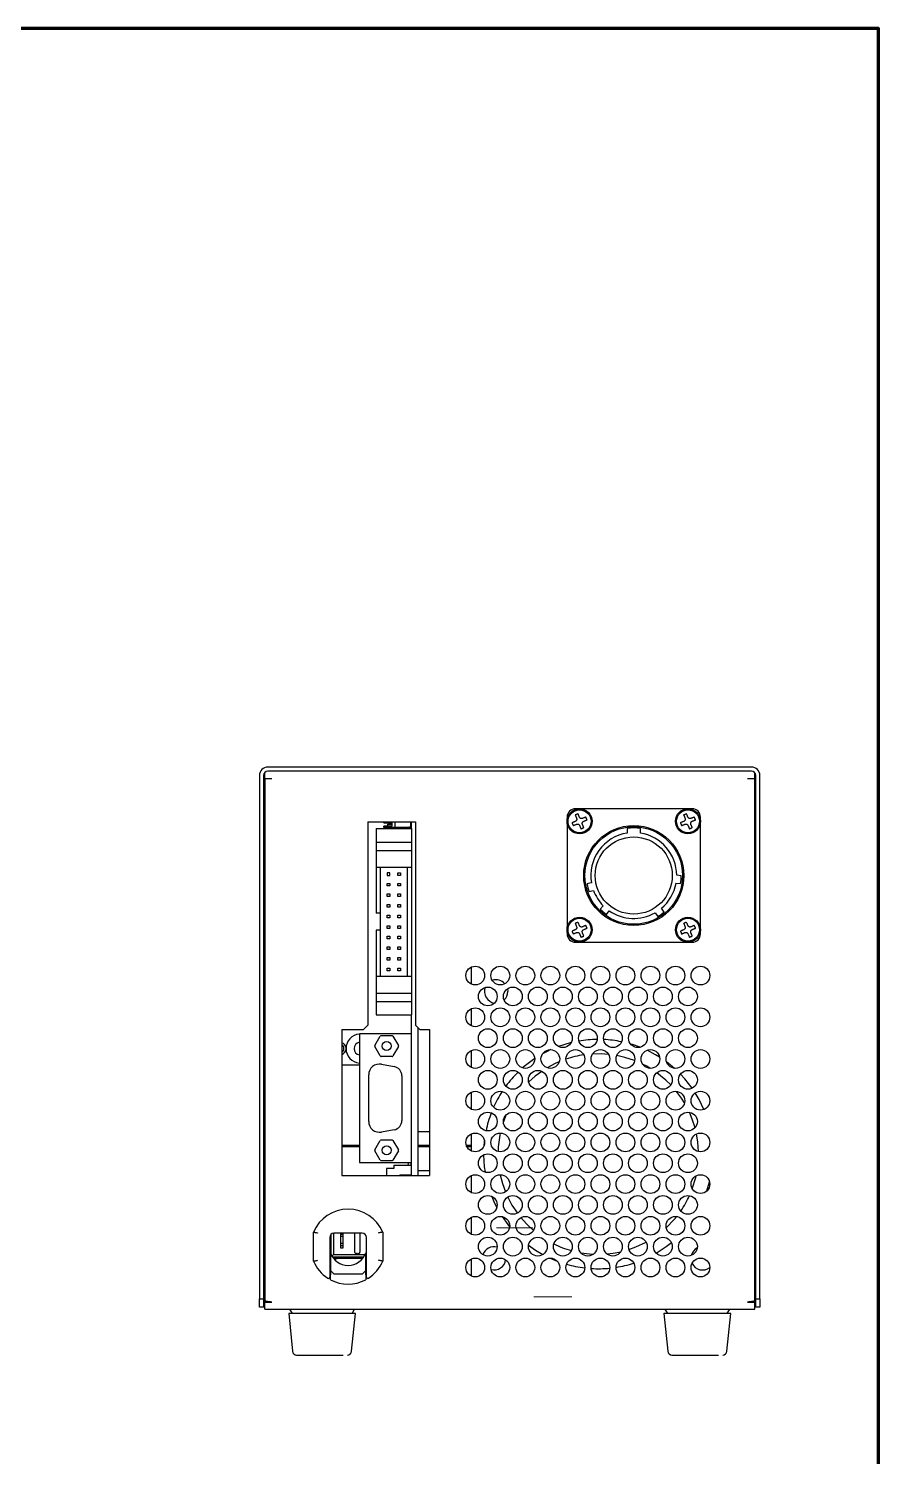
# Model space of a CAD drawing. Header units: millimetres. Extents: x 8 to 774, y 1 to 562.
# Drawn here: x 570.2 to 774, y 219.6 to 562 of the extents above; entities that cross this region are included whole.
import ezdxf

# ---------------------------------------------------------------- set-up
doc = ezdxf.new("R2010")
doc.units = ezdxf.units.MM
doc.linetypes.add('CENTERX2', pattern=[20.32, 12.7, -2.54, 2.54, -2.54])
doc.layers.get('0').update_dxf_attribs({"lineweight": 9})
doc.layers.add('AUX', color=7, linetype='Continuous', lineweight=40)
doc.layers.add('SLD-0', color=179, linetype='Continuous')

# ---------------------------------------------------------------- blocks, each defined once
blk = doc.blocks.new('A$C59C43D20')
at = {"color": 7, "linetype": 'Continuous', "lineweight": 30}
for p, q in [((58, 0), (-58, 0)), ((-60, -2), (-60, -127.5)), ((-59, -2), (-59, -127.5)), ((-58.75, -2.7), (-58.75, -1.34)), ((-58.75, -2.7), (-57.05, -2.7)), ((-58.75, -2.7), (-58.75, -127.95)), ((58, -1), (-58, -1)), ((57.05, -2.7), (58.75, -2.7)), ((58.75, -2.7), (58.75, -1.34)), ((58.75, -127.95), (58.75, -2.7)), ((59, -127.5), (59, -2)), ((60, -127.5), (60, -2)), ((43.75, -10), (15.75, -10)), ((-34.05, -13.1), (-22.55, -13.1)), ((-34.05, -13.1), (-34.05, -61.9)), ((-30.15, -13.35), (-30.15, -13.1)), ((-30.15, -13.35), (-28.25, -13.35)), ((-29.2, -13.65), (-28.25, -13.65)), ((-29.2, -14.15), (-29.2, -13.65)), ((-28.25, -13.35), (-28.25, -14.15)), ((-27.55, -13.1), (-27.55, -14.4)), ((-23.8, -13.1), (-23.8, -14.4)), ((-23.55, -14.73), (-23.55, -13.1)), ((-22.55, -13.1), (-22.55, -61.9)), ((13.75, -12), (13.75, -40)), ((45.75, -40), (45.75, -12)), ((-32.05, -14.73), (-23.55, -14.73)), ((-32.05, -14.73), (-32.05, -17.96)), ((-28.25, -14.15), (-30.15, -14.15)), ((-30.15, -14.4), (-30.15, -14.15)), ((-30.15, -14.4), (-30.15, -14.73)), ((-30.15, -14.4), (-24.05, -14.4)), ((-24.05, -14.4), (-24.05, -14.73)), ((-23.8, -14.4), (-24.05, -14.4)), ((-23.8, -14.4), (-23.55, -14.4)), ((-23.55, -14.73), (-23.55, -17.96)), ((28.15, -14.71), (28.15, -15.83)), ((31.35, -15.83), (31.35, -14.71)), ((-58.75, -19.75), (-59, -19.5)), ((-32.05, -17.96), (-32.05, -19.96)), ((-32.05, -17.96), (-23.55, -17.96)), ((-32.05, -19.96), (-23.55, -19.96)), ((-32.05, -19.96), (-32.05, -23.99)), ((-23.55, -17.96), (-23.55, -19.96)), ((-23.55, -19.96), (-23.55, -23.99)), ((59, -19.5), (58.75, -19.75)), ((-59, -22.5), (-58.75, -22.25)), ((58.75, -22.25), (59, -22.5)), ((-32.05, -23.99), (-23.55, -23.99)), ((-32.05, -23.99), (-32.05, -35.03)), ((-31, -35.03), (-31, -23.99)), ((-28.75, -25.34), (-29.39, -25.34)), ((-29.39, -25.34), (-29.39, -25.97)), ((-29.39, -25.97), (-28.75, -25.97)), ((-28.75, -25.97), (-28.75, -25.34)), ((-26.85, -25.34), (-26.21, -25.34)), ((-26.85, -25.97), (-26.85, -25.34)), ((-26.21, -25.97), (-26.85, -25.97)), ((-26.21, -25.34), (-26.21, -25.97)), ((-24.6, -23.99), (-24.6, -50.17)), ((-23.55, -23.99), (-23.55, -50.17)), ((41.15, -26.04), (40.05, -25.95)), ((-29.39, -28.51), (-29.39, -27.88)), ((-29.39, -27.88), (-28.75, -27.88)), ((-28.75, -28.51), (-29.39, -28.51)), ((-29.39, -30.42), (-28.75, -30.42)), ((-29.39, -31.05), (-29.39, -30.42)), ((-28.75, -27.88), (-28.75, -28.51)), ((-28.75, -30.42), (-28.75, -31.05)), ((-26.85, -27.88), (-26.21, -27.88)), ((-26.85, -28.51), (-26.85, -27.88)), ((-26.21, -28.51), (-26.85, -28.51)), ((-26.85, -31.05), (-26.85, -30.42)), ((-26.85, -30.42), (-26.21, -30.42)), ((-26.21, -27.88), (-26.21, -28.51)), ((-26.21, -30.42), (-26.21, -31.05)), ((19.6, -27.74), (18.53, -28.02)), ((19.02, -29.86), (20.09, -29.57)), ((39.88, -27.84), (40.98, -27.94)), ((-28.75, -31.05), (-29.39, -31.05)), ((-29.39, -32.96), (-28.75, -32.96)), ((-29.39, -33.59), (-29.39, -32.96)), ((-28.75, -33.59), (-29.39, -33.59)), ((-28.75, -32.96), (-28.75, -33.59)), ((-26.21, -31.05), (-26.85, -31.05)), ((-26.85, -32.96), (-26.21, -32.96)), ((-26.85, -33.59), (-26.85, -32.96)), ((-26.21, -33.59), (-26.85, -33.59)), ((-26.21, -32.96), (-26.21, -33.59)), ((22.43, -33.25), (21.72, -34.09)), ((37.04, -34.76), (36.41, -33.86)), ((-31, -35.03), (-32.05, -35.03)), ((-31.05, -35.03), (-31.05, -39.13)), ((-29.39, -35.5), (-28.75, -35.5)), ((-29.39, -36.13), (-29.39, -35.5)), ((-28.75, -36.13), (-29.39, -36.13)), ((-28.75, -35.5), (-28.75, -36.13)), ((-26.85, -35.5), (-26.21, -35.5)), ((-26.85, -36.13), (-26.85, -35.5)), ((-26.21, -36.13), (-26.85, -36.13)), ((-26.21, -35.5), (-26.21, -36.13)), ((23.18, -35.31), (23.89, -34.47)), ((34.85, -34.95), (35.49, -35.85)), ((-31, -39.13), (-32.05, -39.13)), ((-32.05, -39.13), (-32.05, -50.17)), ((-31, -50.17), (-31, -39.13)), ((-29.39, -38.04), (-28.75, -38.04)), ((-29.39, -38.67), (-29.39, -38.04)), ((-28.75, -38.67), (-29.39, -38.67)), ((-29.39, -41.21), (-29.39, -40.58)), ((-29.39, -40.58), (-28.75, -40.58)), ((-28.75, -38.04), (-28.75, -38.67)), ((-28.75, -40.58), (-28.75, -41.21)), ((-26.85, -38.67), (-26.85, -38.04)), ((-26.85, -38.04), (-26.21, -38.04)), ((-26.21, -38.67), (-26.85, -38.67)), ((-26.85, -40.58), (-26.21, -40.58)), ((-26.85, -41.21), (-26.85, -40.58)), ((-26.21, -38.04), (-26.21, -38.67)), ((-26.21, -40.58), (-26.21, -41.21)), ((-28.75, -41.21), (-29.39, -41.21)), ((-29.39, -43.75), (-29.39, -43.12)), ((-29.39, -43.12), (-28.75, -43.12)), ((-28.75, -43.75), (-29.39, -43.75)), ((-28.75, -43.12), (-28.75, -43.75)), ((-26.21, -41.21), (-26.85, -41.21)), ((-26.85, -43.12), (-26.21, -43.12)), ((-26.85, -43.75), (-26.85, -43.12)), ((-26.21, -43.75), (-26.85, -43.75)), ((-26.21, -43.12), (-26.21, -43.75)), ((15.75, -42), (43.75, -42)), ((-29.39, -45.66), (-28.75, -45.66)), ((-29.39, -46.29), (-29.39, -45.66)), ((-28.75, -46.29), (-29.39, -46.29)), ((-28.75, -45.66), (-28.75, -46.29)), ((-26.85, -46.29), (-26.85, -45.66)), ((-26.85, -45.66), (-26.21, -45.66)), ((-26.21, -46.29), (-26.85, -46.29)), ((-26.21, -45.66), (-26.21, -46.29)), ((-32.05, -50.17), (-32.05, -54.2)), ((-32.05, -50.17), (-23.55, -50.17)), ((-29.39, -48.83), (-29.39, -48.2)), ((-29.39, -48.2), (-28.75, -48.2)), ((-28.75, -48.83), (-29.39, -48.83)), ((-28.75, -48.2), (-28.75, -48.83)), ((-26.85, -48.83), (-26.85, -48.2)), ((-26.85, -48.2), (-26.21, -48.2)), ((-26.21, -48.83), (-26.85, -48.83)), ((-26.21, -48.2), (-26.21, -48.83)), ((-23.55, -50.17), (-23.55, -54.2)), ((-9.25, -47.98), (-9.25, -52.02)), ((-32.05, -54.2), (-32.05, -56.2)), ((-32.05, -54.2), (-23.55, -54.2)), ((-23.55, -54.2), (-23.55, -56.2)), ((-0.53, -53.15), (-0.45, -53.8)), ((-32.05, -56.2), (-23.55, -56.2)), ((-32.05, -56.2), (-32.05, -59.43)), ((-23.55, -56.2), (-23.55, -59.43)), ((-9.25, -57.98), (-9.25, -62.02)), ((-32.05, -59.43), (-23.55, -59.43)), ((-23.55, -64), (-23.55, -59.43)), ((-40.25, -62.9), (-35.05, -62.9)), ((-40.25, -62.9), (-40.25, -97.9)), ((-36.05, -64), (-36.05, -94.8)), ((-23.55, -64), (-36.05, -64)), ((-34.05, -61.9), (-35.05, -62.9)), ((-32.32, -66.77), (-31.02, -64.52)), ((-30.81, -64.4), (-28.21, -64.4)), ((-27.99, -64.52), (-26.69, -66.77)), ((-23.55, -94.8), (-23.55, -64)), ((-22.55, -61.9), (-21.55, -62.9)), ((-21.95, -97.9), (-21.95, -62.5)), ((-21.55, -62.9), (-19.25, -62.9)), ((-19.25, -62.9), (-19.25, -97.9)), ((-31.02, -69.27), (-32.32, -67.02)), ((-26.69, -67.02), (-27.99, -69.27)), ((-9.25, -67.98), (-9.25, -72.02)), ((-36.05, -71.5), (-40.25, -71.5)), ((-28.21, -69.4), (-30.81, -69.4)), ((-30.73, -71.26), (-27.7, -71.81)), ((39.51, -72.24), (37.61, -70.7)), ((-33.8, -84.98), (-33.8, -73.82)), ((-25.85, -74.03), (-25.85, -84.77)), ((-9.25, -77.98), (-9.25, -82.02)), ((-0.9, -83.47), (-1.5, -85.04)), ((-27.7, -86.99), (-30.73, -87.54)), ((-19.25, -87.5), (-21.95, -87.5)), ((-9.25, -87.98), (-9.25, -92.02)), ((-40.25, -90.69), (-36.05, -90.69)), ((-40.25, -90.98), (-36.05, -90.98)), ((-32.32, -91.77), (-31.02, -89.52)), ((-31.02, -94.27), (-32.32, -92.02)), ((-30.81, -89.4), (-28.21, -89.4)), ((-27.99, -89.52), (-26.69, -91.77)), ((-26.69, -92.02), (-27.99, -94.27)), ((-21.95, -90.69), (-19.25, -90.69)), ((-21.95, -90.98), (-19.25, -90.98)), ((-10.39, -90.69), (-9.25, -90.69)), ((-10.27, -90.98), (-9.25, -90.98)), ((-36.05, -94.8), (-23.55, -94.8)), ((-28.21, -94.4), (-30.81, -94.4)), ((-27.75, -95.5), (-27.75, -96.3)), ((-27.75, -95.5), (-23.55, -95.5)), ((-24.19, -94.8), (-24.19, -94.86)), ((-23.55, -97.9), (-23.55, -94.8)), ((-40.25, -97.9), (-19.25, -97.9)), ((-27.75, -96.3), (-29.55, -96.3)), ((-29.55, -96.3), (-29.55, -97.9)), ((-26.35, -97.8), (-26.35, -97.9)), ((-26.35, -97.8), (-23.55, -97.8)), ((-19.25, -96.8), (-21.95, -96.8)), ((-9.25, -97.98), (-9.25, -102.02)), ((-9.25, -107.98), (-9.25, -112.02)), ((-47.05, -118.48), (-47.05, -111.52)), ((-43.15, -112.8), (-43.15, -122.32)), ((-43.05, -112.36), (-43.05, -114)), ((-42.8, -116.96), (-42.8, -112.04)), ((-42.25, -111.82), (-42.25, -117)), ((-35.35, -111.8), (-42.15, -111.8)), ((-40.5, -112), (-40.5, -111.8)), ((-40.5, -112.1), (-40.5, -112)), ((-40.5, -112), (-40, -112)), ((-40.47, -112.6), (-40.5, -112.1)), ((-40.5, -114.7), (-40.5, -112.1)), ((-40.03, -112.6), (-40.47, -112.6)), ((-40.47, -114.2), (-40.47, -112.6)), ((-40, -112.1), (-40.03, -112.6)), ((-40.03, -112.6), (-40.03, -114.2)), ((-40, -111.8), (-40, -112)), ((-40, -112), (-40, -112.1)), ((-40, -112.1), (-40, -114.7)), ((-37.15, -116.2), (-37.15, -111.8)), ((-35.95, -111.8), (-35.95, -116.2)), ((-34.35, -122.32), (-34.35, -112.8)), ((-30.45, -111.52), (-30.45, -118.48)), ((41.24, -111.69), (41.54, -111.36)), ((-43.15, -113.3), (-43.05, -113.3)), ((-43.05, -114), (-43.15, -114)), ((-40.5, -114.7), (-40.47, -114.2)), ((-40.5, -114.8), (-40.5, -114.7)), ((-40, -114.8), (-40.5, -114.8)), ((-40.5, -115.35), (-40.5, -114.8)), ((-40, -115.35), (-40.5, -115.35)), ((-40.47, -114.2), (-40.03, -114.2)), ((-40.03, -114.2), (-40, -114.7)), ((-40, -114.7), (-40, -114.8)), ((-40, -114.8), (-40, -115.35)), ((-43.15, -117.8), (-43, -117.8)), ((-43.05, -117.8), (-43, -117.81)), ((-43, -116.48), (-43, -120.7)), ((-42.3, -117), (-42.61, -117.31)), ((-35.01, -117.5), (-42.49, -117.5)), ((-42.27, -117.8), (-35.23, -117.8)), ((-34.72, -117), (-42.25, -117)), ((-42.12, -117.99), (-42.05, -118)), ((-42.05, -118), (-41.05, -117.8)), ((-36.55, -116.8), (-36.55, -116.5)), ((-34.5, -120.7), (-34.5, -116.48)), ((-34.35, -117), (-34.5, -117)), ((-34.35, -117.5), (-34.5, -117.5)), ((-34.5, -117.8), (-34.35, -117.8)), ((-9.25, -117.98), (-9.25, -122.02)), ((9.69, -117.75), (11.41, -118.48)), ((-43.2, -121.58), (-43, -121.72)), ((-43.15, -120.8), (-43, -120.8)), ((-42.13, -121.57), (-43, -120.7)), ((-43, -120.7), (-43, -121.78)), ((-35.37, -121.57), (-42.13, -121.57)), ((-34.5, -120.7), (-35.37, -121.57)), ((-34.5, -121.78), (-34.5, -120.7)), ((-34.5, -121.72), (-34.3, -121.58)), ((-58.75, -123.75), (-59, -123.5)), ((-59, -126.5), (-58.75, -126.25)), ((59, -123.5), (58.75, -123.75)), ((58.75, -126.25), (59, -126.5)), ((-60, -127.5), (-59, -127.5)), ((-60, -129.5), (-60, -127.5)), ((-59, -129.5), (-60, -129.5)), ((-59, -127.5), (-59, -129.5)), ((-58.75, -127.95), (-58.75, -128.3)), ((-58.75, -130), (-58.75, -128.3)), ((-58.75, -128.3), (-57.05, -128.3)), ((-58.75, -130), (-57.05, -130)), ((-57.55, -128.23), (-57.55, -128.3)), ((-57.05, -130), (57.05, -130)), ((-52.77, -130), (-52.19, -131)), ((-37.81, -131), (-37.23, -130)), ((-34.75, -130), (-34.75, -130.1)), ((-28.75, -130.1), (-34.75, -130.1)), ((-28.75, -130.1), (-28.75, -130)), ((-24.75, -130), (-24.75, -130.1)), ((-18.75, -130.1), (-24.75, -130.1)), ((-18.75, -130.1), (-18.75, -130)), ((37.23, -130), (37.81, -131)), ((52.19, -131), (52.77, -130)), ((57.05, -128.3), (58.75, -128.3)), ((57.05, -130), (58.75, -130)), ((57.55, -128.3), (57.55, -128.23)), ((58.75, -128.3), (58.75, -127.95)), ((58.75, -130), (58.75, -128.3)), ((59, -127.5), (60, -127.5)), ((59, -129.5), (59, -127.5)), ((60, -129.5), (59, -129.5)), ((60, -127.5), (60, -129.5)), ((-53, -131), (-52.09, -140.1)), ((-38.3, -131), (-53, -131)), ((-37, -131), (-38.3, -131)), ((-37.91, -140.1), (-37, -131)), ((37, -131), (37.91, -140.1)), ((51.7, -131), (37, -131)), ((53, -131), (51.7, -131)), ((52.09, -140.1), (53, -131))]:
    blk.add_line(p, q, dxfattribs=at)
at = {"color": 7, "linetype": 'Continuous', "lineweight": 30, "flags": 128}
for points in [[(15.76, -13.01), (15.66, -13.05), (15.56, -13.1), (15.45, -13.14), (15.35, -13.18), (15.25, -13.22), (15.15, -13.26), (15.05, -13.31), (14.95, -13.35)], [(14.95, -13.35), (14.98, -13.43), (15.02, -13.52), (15.05, -13.6), (15.09, -13.69), (15.12, -13.77), (15.16, -13.86), (15.19, -13.94), (15.23, -14.03)], [(15.23, -14.03), (15.33, -13.98), (15.43, -13.94), (15.53, -13.9), (15.63, -13.86), (15.73, -13.82), (15.84, -13.77), (15.94, -13.73), (16.04, -13.69)], [(16.4, -11.2), (16.32, -11.23), (16.23, -11.27), (16.15, -11.3), (16.06, -11.34), (15.98, -11.37), (15.89, -11.41), (15.81, -11.44), (15.72, -11.48)], [(15.72, -11.48), (15.77, -11.58), (15.81, -11.68), (15.85, -11.78), (15.89, -11.88), (15.93, -11.98), (15.98, -12.09), (16.02, -12.19), (16.06, -12.29)], [(16.74, -12.01), (16.7, -11.91), (16.65, -11.81), (16.61, -11.7), (16.57, -11.6), (16.53, -11.5), (16.49, -11.4), (16.44, -11.3), (16.4, -11.2)], [(18.27, -11.97), (18.17, -12.02), (18.07, -12.06), (17.97, -12.1), (17.87, -12.14), (17.77, -12.18), (17.66, -12.23), (17.56, -12.27), (17.46, -12.31)], [(17.74, -12.99), (17.84, -12.95), (17.94, -12.9), (18.05, -12.86), (18.15, -12.82), (18.25, -12.78), (18.35, -12.74), (18.45, -12.69), (18.55, -12.65)], [(18.55, -12.65), (18.52, -12.57), (18.48, -12.48), (18.45, -12.4), (18.41, -12.31), (18.38, -12.23), (18.34, -12.14), (18.31, -12.06), (18.27, -11.97)], [(41.76, -13.01), (41.66, -13.05), (41.56, -13.1), (41.45, -13.14), (41.35, -13.18), (41.25, -13.22), (41.15, -13.26), (41.05, -13.31), (40.95, -13.35)], [(40.95, -13.35), (40.98, -13.43), (41.02, -13.52), (41.05, -13.6), (41.09, -13.69), (41.12, -13.77), (41.16, -13.86), (41.19, -13.94), (41.23, -14.03)], [(41.23, -14.03), (41.33, -13.98), (41.43, -13.94), (41.53, -13.9), (41.63, -13.86), (41.73, -13.82), (41.84, -13.77), (41.94, -13.73), (42.04, -13.69)], [(42.4, -11.2), (42.32, -11.23), (42.23, -11.27), (42.15, -11.3), (42.06, -11.34), (41.98, -11.37), (41.89, -11.41), (41.81, -11.44), (41.72, -11.48)], [(41.72, -11.48), (41.77, -11.58), (41.81, -11.68), (41.85, -11.78), (41.89, -11.88), (41.93, -11.98), (41.98, -12.09), (42.02, -12.19), (42.06, -12.29)], [(42.74, -12.01), (42.7, -11.91), (42.65, -11.81), (42.61, -11.7), (42.57, -11.6), (42.53, -11.5), (42.49, -11.4), (42.44, -11.3), (42.4, -11.2)], [(44.27, -11.97), (44.17, -12.02), (44.07, -12.06), (43.97, -12.1), (43.87, -12.14), (43.77, -12.18), (43.66, -12.23), (43.56, -12.27), (43.46, -12.31)], [(43.74, -12.99), (43.84, -12.95), (43.94, -12.9), (44.05, -12.86), (44.15, -12.82), (44.25, -12.78), (44.35, -12.74), (44.45, -12.69), (44.55, -12.65)], [(44.55, -12.65), (44.52, -12.57), (44.48, -12.48), (44.45, -12.4), (44.41, -12.31), (44.38, -12.23), (44.34, -12.14), (44.31, -12.06), (44.27, -11.97)], [(16.76, -13.99), (16.8, -14.09), (16.85, -14.19), (16.89, -14.3), (16.93, -14.4), (16.97, -14.5), (17.01, -14.6), (17.06, -14.7), (17.1, -14.8)], [(17.1, -14.8), (17.18, -14.77), (17.27, -14.73), (17.35, -14.7), (17.44, -14.66), (17.52, -14.63), (17.61, -14.59), (17.69, -14.56), (17.78, -14.52)], [(17.78, -14.52), (17.73, -14.42), (17.69, -14.32), (17.65, -14.22), (17.61, -14.12), (17.57, -14.02), (17.52, -13.91), (17.48, -13.81), (17.44, -13.71)], [(42.76, -13.99), (42.8, -14.09), (42.85, -14.19), (42.89, -14.3), (42.93, -14.4), (42.97, -14.5), (43.01, -14.6), (43.06, -14.7), (43.1, -14.8)], [(43.1, -14.8), (43.18, -14.77), (43.27, -14.73), (43.35, -14.7), (43.44, -14.66), (43.52, -14.63), (43.61, -14.59), (43.69, -14.56), (43.78, -14.52)], [(43.78, -14.52), (43.73, -14.42), (43.69, -14.32), (43.65, -14.22), (43.61, -14.12), (43.57, -14.02), (43.52, -13.91), (43.48, -13.81), (43.44, -13.71)], [(16.4, -37.2), (16.32, -37.23), (16.23, -37.27), (16.15, -37.3), (16.06, -37.34), (15.98, -37.37), (15.89, -37.41), (15.81, -37.44), (15.72, -37.48)], [(15.72, -37.48), (15.77, -37.58), (15.81, -37.68), (15.85, -37.78), (15.89, -37.88), (15.93, -37.98), (15.98, -38.09), (16.02, -38.19), (16.06, -38.29)], [(16.74, -38.01), (16.7, -37.91), (16.65, -37.81), (16.61, -37.7), (16.57, -37.6), (16.53, -37.5), (16.49, -37.4), (16.44, -37.3), (16.4, -37.2)], [(42.4, -37.2), (42.32, -37.23), (42.23, -37.27), (42.15, -37.3), (42.06, -37.34), (41.98, -37.37), (41.89, -37.41), (41.81, -37.44), (41.72, -37.48)], [(41.72, -37.48), (41.77, -37.58), (41.81, -37.68), (41.85, -37.78), (41.89, -37.88), (41.93, -37.98), (41.98, -38.09), (42.02, -38.19), (42.06, -38.29)], [(42.74, -38.01), (42.7, -37.91), (42.65, -37.81), (42.61, -37.7), (42.57, -37.6), (42.53, -37.5), (42.49, -37.4), (42.44, -37.3), (42.4, -37.2)], [(15.76, -39.01), (15.66, -39.05), (15.56, -39.1), (15.45, -39.14), (15.35, -39.18), (15.25, -39.22), (15.15, -39.26), (15.05, -39.31), (14.95, -39.35)], [(14.95, -39.35), (14.98, -39.43), (15.02, -39.52), (15.05, -39.6), (15.09, -39.69), (15.12, -39.77), (15.16, -39.86), (15.19, -39.94), (15.23, -40.03)], [(15.23, -40.03), (15.33, -39.98), (15.43, -39.94), (15.53, -39.9), (15.63, -39.86), (15.73, -39.82), (15.84, -39.77), (15.94, -39.73), (16.04, -39.69)], [(16.76, -39.99), (16.8, -40.09), (16.85, -40.19), (16.89, -40.3), (16.93, -40.4), (16.97, -40.5), (17.01, -40.6), (17.06, -40.7), (17.1, -40.8)], [(17.1, -40.8), (17.18, -40.77), (17.27, -40.73), (17.35, -40.7), (17.44, -40.66), (17.52, -40.63), (17.61, -40.59), (17.69, -40.56), (17.78, -40.52)], [(17.78, -40.52), (17.73, -40.42), (17.69, -40.32), (17.65, -40.22), (17.61, -40.12), (17.57, -40.02), (17.52, -39.91), (17.48, -39.81), (17.44, -39.71)], [(18.27, -37.97), (18.17, -38.02), (18.07, -38.06), (17.97, -38.1), (17.87, -38.14), (17.77, -38.18), (17.66, -38.23), (17.56, -38.27), (17.46, -38.31)], [(17.74, -38.99), (17.84, -38.95), (17.94, -38.9), (18.05, -38.86), (18.15, -38.82), (18.25, -38.78), (18.35, -38.74), (18.45, -38.69), (18.55, -38.65)], [(18.55, -38.65), (18.52, -38.57), (18.48, -38.48), (18.45, -38.4), (18.41, -38.31), (18.38, -38.23), (18.34, -38.14), (18.31, -38.06), (18.27, -37.97)], [(41.76, -39.01), (41.66, -39.05), (41.56, -39.1), (41.45, -39.14), (41.35, -39.18), (41.25, -39.22), (41.15, -39.26), (41.05, -39.31), (40.95, -39.35)], [(40.95, -39.35), (40.98, -39.43), (41.02, -39.52), (41.05, -39.6), (41.09, -39.69), (41.12, -39.77), (41.16, -39.86), (41.19, -39.94), (41.23, -40.03)], [(41.23, -40.03), (41.33, -39.98), (41.43, -39.94), (41.53, -39.9), (41.63, -39.86), (41.73, -39.82), (41.84, -39.77), (41.94, -39.73), (42.04, -39.69)], [(42.76, -39.99), (42.8, -40.09), (42.85, -40.19), (42.89, -40.3), (42.93, -40.4), (42.97, -40.5), (43.01, -40.6), (43.06, -40.7), (43.1, -40.8)], [(43.1, -40.8), (43.18, -40.77), (43.27, -40.73), (43.35, -40.7), (43.44, -40.66), (43.52, -40.63), (43.61, -40.59), (43.69, -40.56), (43.78, -40.52)], [(43.78, -40.52), (43.73, -40.42), (43.69, -40.32), (43.65, -40.22), (43.61, -40.12), (43.57, -40.02), (43.52, -39.91), (43.48, -39.81), (43.44, -39.71)], [(44.27, -37.97), (44.17, -38.02), (44.07, -38.06), (43.97, -38.1), (43.87, -38.14), (43.77, -38.18), (43.66, -38.23), (43.56, -38.27), (43.46, -38.31)], [(43.74, -38.99), (43.84, -38.95), (43.94, -38.9), (44.05, -38.86), (44.15, -38.82), (44.25, -38.78), (44.35, -38.74), (44.45, -38.69), (44.55, -38.65)], [(44.55, -38.65), (44.52, -38.57), (44.48, -38.48), (44.45, -38.4), (44.41, -38.31), (44.38, -38.23), (44.34, -38.14), (44.31, -38.06), (44.27, -37.97)], [(9.89, -67.75), (8.83, -68.26), (7.86, -68.78)], [(14.72, -66.09), (14.5, -66.14), (11.72, -67)], [(31.27, -67.19), (29.46, -66.55), (29, -66.41)], [(35.96, -69.56), (35, -68.98), (32.93, -67.9)], [(6, -69.92), (3.77, -71.57), (3.09, -72.15)], [(11.9, -70.66), (10.91, -71.1), (9, -72.12)], [(23.71, -68.89), (21.96, -68.77), (19.84, -68.81)], [(29.96, -70.4), (27.59, -69.61), (25.66, -69.17)], [(33.72, -72.25), (32.85, -71.75), (31.87, -71.24)], [(7.69, -72.96), (6.11, -74.14), (4.56, -75.51)], [(38.65, -76.21), (37.47, -75.07), (35.29, -73.29)], [(43.76, -77.01), (41.99, -74.74), (40.97, -73.63)], [(41.93, -80.55), (41.19, -79.37), (40, -77.76)], [(46.58, -82.09), (45.44, -79.71), (44.51, -78.12)], [(44.44, -86.48), (43.78, -84.43), (43.1, -82.78)], [(45.28, -92.2), (45.12, -89.96), (44.79, -87.96)], [(-6.05, -89.51), (-6.08, -89.77), (-6.18, -90.89)], [(-6.25, -92.98), (-6.08, -95.83), (-5.9, -97.15)], [(-2.27, -97.75), (-1.74, -99.82), (-1.01, -101.88)], [(43.8, -101.12), (44.61, -98.45), (44.72, -98)], [(47.29, -101.64), (47.71, -100.28), (47.93, -99.45)], [(-4.31, -102.96), (-3.62, -104.54), (-3.08, -105.61)], [(-0.46, -103.11), (0.55, -105.02), (1.84, -106.97)], [(-1.8, -107.8), (-0.45, -109.69), (-0.01, -110.24)], [(2.66, -108.03), (4, -109.54), (5.7, -111.13)], [(37.55, -110.47), (39.46, -108.49), (40.05, -107.77)], [(4.53, -114.63), (6.21, -115.82), (7.98, -116.89)], [(23.33, -116.75), (24.8, -116.57), (26.64, -116.22)], [(28.61, -115.68), (30.28, -115.07), (32.72, -113.92)], [(35.12, -116.55), (37.54, -114.96), (38.77, -114)], [(-6.11, -119.31), (-6.38, -118.76), (-6.39, -118.74)], [(17.04, -116.46), (19.12, -116.74), (20.09, -116.81)]]:
    blk.add_lwpolyline(points, dxfattribs=at)
at = {"color": 7, "linetype": 'Continuous', "lineweight": 30}
for centre, radius in [((16.75, -13), 3), ((16.75, -13), 2.75), ((42.75, -13), 3), ((42.75, -13), 2.75), ((29.75, -26), 12), ((29.75, -26), 11.7), ((29.75, -26), 9.25), ((16.75, -39), 3), ((16.75, -39), 2.75), ((42.75, -39), 3), ((42.75, -39), 2.75), ((-8.25, -50), 2.25), ((-2.25, -50), 2.25), ((3.75, -50), 2.25), ((9.75, -50), 2.25), ((15.75, -50), 2.25), ((21.75, -50), 2.25), ((27.75, -50), 2.25), ((33.75, -50), 2.25), ((39.75, -50), 2.25), ((45.75, -50), 2.25), ((-5.25, -55), 2.25), ((0.75, -55), 2.25), ((6.75, -55), 2.25), ((12.75, -55), 2.25), ((18.75, -55), 2.25), ((24.75, -55), 2.25), ((30.75, -55), 2.25), ((36.75, -55), 2.25), ((42.75, -55), 2.25), ((-8.25, -60), 2.25), ((-2.25, -60), 2.25), ((3.75, -60), 2.25), ((9.75, -60), 2.25), ((15.75, -60), 2.25), ((21.75, -60), 2.25), ((27.75, -60), 2.25), ((33.75, -60), 2.25), ((39.75, -60), 2.25), ((45.75, -60), 2.25), ((-5.25, -65), 2.25), ((0.75, -65), 2.25), ((6.75, -65), 2.25), ((12.75, -65), 2.25), ((18.75, -65), 2.25), ((24.75, -65), 2.25), ((30.75, -65), 2.25), ((36.75, -65), 2.25), ((42.75, -65), 2.25), ((-29.51, -66.9), 1.1), ((-8.25, -70), 2.25), ((-2.25, -70), 2.25), ((3.75, -70), 2.25), ((9.75, -70), 2.25), ((15.75, -70), 2.25), ((21.75, -70), 2.25), ((27.75, -70), 2.25), ((33.75, -70), 2.25), ((39.75, -70), 2.25), ((45.75, -70), 2.25), ((-5.25, -75), 2.25), ((0.75, -75), 2.25), ((6.75, -75), 2.25), ((12.75, -75), 2.25), ((18.75, -75), 2.25), ((24.75, -75), 2.25), ((30.75, -75), 2.25), ((36.75, -75), 2.25), ((42.75, -75), 2.25), ((-8.25, -80), 2.25), ((-2.25, -80), 2.25), ((3.75, -80), 2.25), ((9.75, -80), 2.25), ((15.75, -80), 2.25), ((21.75, -80), 2.25), ((27.75, -80), 2.25), ((33.75, -80), 2.25), ((39.75, -80), 2.25), ((45.75, -80), 2.25), ((-5.25, -85), 2.25), ((0.75, -85), 2.25), ((6.75, -85), 2.25), ((12.75, -85), 2.25), ((18.75, -85), 2.25), ((24.75, -85), 2.25), ((30.75, -85), 2.25), ((36.75, -85), 2.25), ((42.75, -85), 2.25), ((-8.25, -90), 2.25), ((-2.25, -90), 2.25), ((3.75, -90), 2.25), ((9.75, -90), 2.25), ((15.75, -90), 2.25), ((21.75, -90), 2.25), ((27.75, -90), 2.25), ((33.75, -90), 2.25), ((39.75, -90), 2.25), ((45.75, -90), 2.25), ((-29.51, -91.9), 1.1), ((-5.25, -95), 2.25), ((0.75, -95), 2.25), ((6.75, -95), 2.25), ((12.75, -95), 2.25), ((18.75, -95), 2.25), ((24.75, -95), 2.25), ((30.75, -95), 2.25), ((36.75, -95), 2.25), ((42.75, -95), 2.25), ((-8.25, -100), 2.25), ((-2.25, -100), 2.25), ((3.75, -100), 2.25), ((9.75, -100), 2.25), ((15.75, -100), 2.25), ((21.75, -100), 2.25), ((27.75, -100), 2.25), ((33.75, -100), 2.25), ((39.75, -100), 2.25), ((45.75, -100), 2.25), ((-5.25, -105), 2.25), ((0.75, -105), 2.25), ((6.75, -105), 2.25), ((12.75, -105), 2.25), ((18.75, -105), 2.25), ((24.75, -105), 2.25), ((30.75, -105), 2.25), ((36.75, -105), 2.25), ((42.75, -105), 2.25), ((-8.25, -110), 2.25), ((-2.25, -110), 2.25), ((3.75, -110), 2.25), ((9.75, -110), 2.25), ((15.75, -110), 2.25), ((21.75, -110), 2.25), ((27.75, -110), 2.25), ((33.75, -110), 2.25), ((39.75, -110), 2.25), ((45.75, -110), 2.25), ((-5.25, -115), 2.25), ((0.75, -115), 2.25), ((6.75, -115), 2.25), ((12.75, -115), 2.25), ((18.75, -115), 2.25), ((24.75, -115), 2.25), ((30.75, -115), 2.25), ((36.75, -115), 2.25), ((42.75, -115), 2.25), ((-8.25, -120), 2.25), ((-2.25, -120), 2.25), ((3.75, -120), 2.25), ((9.75, -120), 2.25), ((15.75, -120), 2.25), ((21.75, -120), 2.25), ((27.75, -120), 2.25), ((33.75, -120), 2.25), ((39.75, -120), 2.25), ((45.75, -120), 2.25)]:
    blk.add_circle(centre, radius, dxfattribs=at)
for centre, radius, start, end in [((-58, -2), 2, 90, 180), ((58, -2), 2, 0, 90), ((-58, -2), 1, 90, 180), ((58, -2), 1, 0, 90), ((15.75, -12), 2, 90, 180), ((43.75, -12), 2, 0, 90), ((29.75, -26), 10.3, 98.9365, 189.7079), ((29.75, -26), 11.4, 81.9318, 98.0682), ((29.75, -26), 10.3, 0.2921, 81.0635), ((29.75, -26), 11.4, 350.2198, 359.7802), ((29.75, -26), 11.4, 190.2198, 199.7802), ((29.75, -26), 10.3, 200.2921, 224.7079), ((29.75, -26), 10.3, 310.2921, 349.7079), ((29.75, -26), 11.4, 225.2198, 234.7802), ((29.75, -26), 10.3, 235.2921, 299.7079), ((29.75, -26), 11.4, 300.2198, 309.7802), ((15.75, -40), 2, 180, 270), ((43.75, -40), 2, 270, 0), ((-3.25, -53.8), 2.8, 41.1399, 109.373), ((-3.25, -53.8), 2.8, 159.951, 261.9765), ((-3.25, -53.8), 2.8, 313.1267, 0), ((-35.75, -67.5), 3.5, 94.9171, 265.0829), ((-30.81, -64.65), 0.25, 90, 150), ((-28.21, -64.65), 0.25, 30, 90), ((-40.75, -67.5), 1.5, 0, 70.5288), ((-40.75, -67.5), 1, 300, 60), ((-40.75, -67.5), 1.5, 289.4712, 0), ((-35.75, -67.5), 1.55, 101.1599, 258.8401), ((-32.11, -66.9), 0.25, 150, 210), ((-26.91, -66.9), 0.25, 330, 30), ((21.25, -92.8), 27.5, 90.5631, 99.7142), ((21.25, -92.8), 27.5, 78.3044, 87.3441), ((-31.2, -73.82), 2.6, 79.6634, 180), ((-30.81, -69.15), 0.25, 210, 270), ((-28.21, -69.15), 0.25, 270, 330), ((-28.1, -74.03), 2.25, 0, 79.6634), ((21.25, -92.8), 24.04, 98.3156, 108.8089), ((21.25, -92.8), 27.5, 134.3708, 143.6941), ((21.25, -92.8), 27.5, 146.9348, 155.9126), ((-31.2, -84.98), 2.6, 180, 280.3366), ((-28.1, -84.77), 2.25, 280.3366, 0), ((21.25, -92.8), 27.5, 158.9273, 168.2702), ((21.25, -92.8), 24.04, 167.8716, 178.539), ((-32.11, -91.9), 0.25, 150, 210), ((-30.81, -89.65), 0.25, 90, 150), ((-28.21, -89.65), 0.25, 30, 90), ((-26.91, -91.9), 0.25, 330, 30), ((-30.81, -94.15), 0.25, 210, 270), ((-28.21, -94.15), 0.25, 270, 330), ((-24.83, -94.86), 0.64, 270, 0), ((-24.83, -94.86), 1.28, 330, 0), ((-38.75, -115), 9, 22.7469, 157.2531), ((21.25, -92.8), 24.04, 325.3878, 335.4674), ((-42.15, -112.8), 1, 90, 180), ((-35.35, -112.8), 1, 0, 90), ((-3.75, -117.8), 2.8, 74.512, 161.8452), ((21.25, -92.8), 24.04, 243.6912, 254.4068), ((46.25, -117.8), 2.8, 116.9906, 165.6898), ((-38.75, -115), 9, 202.7469, 237.3007), ((-38.75, -115), 4.5, 199.1881, 340.8119), ((-38.75, -115), 9, 302.6993, 337.2531), ((-3.75, -117.8), 2.8, 255.7206, 352.8532), ((21.25, -92.8), 27.5, 253.9297, 263.2075), ((21.25, -92.8), 27.5, 278.8909, 287.989), ((46.25, -117.8), 2.8, 205.7105, 308.681), ((-43.45, -122.32), 0.3, 237.3007, 0), ((-38.75, -115), 9, 241.8214, 298.1786), ((-34.05, -122.32), 0.3, 180, 302.6993), ((21.25, -92.8), 27.5, 266.3794, 275.7268), ((-51.1, -140), 1, 185.7106, 270), ((-38.9, -140), 1, 270, 354.2894), ((38.9, -140), 1, 185.7106, 270), ((51.1, -140), 1, 270, 354.2894)]:
    blk.add_arc(centre, radius, start, end, dxfattribs=at)
for points, knots in [([(16.06, -12.29), (16.08, -12.35), (16.11, -12.47), (16.09, -12.66), (16.01, -12.82), (15.89, -12.95), (15.8, -12.99), (15.76, -13.01)], [0, 0, 0, 0, 0.213042, 0.42641, 0.637781, 0.848277, 1, 1, 1, 1]), ([(16.04, -13.69), (16.1, -13.67), (16.22, -13.64), (16.41, -13.66), (16.57, -13.74), (16.7, -13.86), (16.74, -13.95), (16.76, -13.99)], [0, 0, 0, 0, 0.213042, 0.426405, 0.63778, 0.848273, 1, 1, 1, 1]), ([(17.46, -12.31), (17.4, -12.33), (17.28, -12.36), (17.09, -12.34), (16.93, -12.26), (16.8, -12.14), (16.76, -12.05), (16.74, -12.01)], [0, 0, 0, 0, 0.213042, 0.426405, 0.63778, 0.848274, 1, 1, 1, 1]), ([(17.44, -13.71), (17.42, -13.65), (17.39, -13.53), (17.41, -13.34), (17.49, -13.18), (17.61, -13.05), (17.7, -13.01), (17.74, -12.99)], [0, 0, 0, 0, 0.213042, 0.42641, 0.637781, 0.848277, 1, 1, 1, 1]), ([(42.06, -12.29), (42.08, -12.35), (42.11, -12.47), (42.09, -12.66), (42.01, -12.82), (41.89, -12.95), (41.8, -12.99), (41.76, -13.01)], [0, 0, 0, 0, 0.213042, 0.42641, 0.637782, 0.848277, 1, 1, 1, 1]), ([(42.04, -13.69), (42.1, -13.67), (42.22, -13.64), (42.41, -13.66), (42.57, -13.74), (42.7, -13.86), (42.74, -13.95), (42.76, -13.99)], [0, 0, 0, 0, 0.213041, 0.426404, 0.63778, 0.848273, 1, 1, 1, 1]), ([(43.46, -12.31), (43.4, -12.33), (43.28, -12.36), (43.09, -12.34), (42.93, -12.26), (42.8, -12.14), (42.76, -12.05), (42.74, -12.01)], [0, 0, 0, 0, 0.213043, 0.426406, 0.63778, 0.848273, 1, 1, 1, 1]), ([(43.44, -13.71), (43.42, -13.65), (43.39, -13.53), (43.41, -13.34), (43.49, -13.18), (43.61, -13.05), (43.7, -13.01), (43.74, -12.99)], [0, 0, 0, 0, 0.213042, 0.42641, 0.637781, 0.848277, 1, 1, 1, 1]), ([(16.06, -38.29), (16.08, -38.35), (16.11, -38.47), (16.09, -38.66), (16.01, -38.82), (15.89, -38.95), (15.8, -38.99), (15.76, -39.01)], [0, 0, 0, 0, 0.213042, 0.42641, 0.637781, 0.848277, 1, 1, 1, 1]), ([(16.04, -39.69), (16.1, -39.67), (16.22, -39.64), (16.41, -39.66), (16.57, -39.74), (16.7, -39.86), (16.74, -39.95), (16.76, -39.99)], [0, 0, 0, 0, 0.213041, 0.426407, 0.637778, 0.848286, 1, 1, 1, 1]), ([(17.46, -38.31), (17.4, -38.33), (17.28, -38.36), (17.09, -38.34), (16.93, -38.26), (16.8, -38.14), (16.76, -38.05), (16.74, -38.01)], [0, 0, 0, 0, 0.213041, 0.426403, 0.63777, 0.848274, 1, 1, 1, 1]), ([(17.44, -39.71), (17.42, -39.65), (17.39, -39.53), (17.41, -39.34), (17.49, -39.18), (17.61, -39.05), (17.7, -39.01), (17.74, -38.99)], [0, 0, 0, 0, 0.213043, 0.426395, 0.637767, 0.848276, 1, 1, 1, 1]), ([(42.06, -38.29), (42.08, -38.35), (42.11, -38.47), (42.09, -38.66), (42.01, -38.82), (41.89, -38.95), (41.8, -38.99), (41.76, -39.01)], [0, 0, 0, 0, 0.213042, 0.42641, 0.637782, 0.848277, 1, 1, 1, 1]), ([(42.04, -39.69), (42.1, -39.67), (42.22, -39.64), (42.41, -39.66), (42.57, -39.74), (42.7, -39.86), (42.74, -39.95), (42.76, -39.99)], [0, 0, 0, 0, 0.21304, 0.426406, 0.637778, 0.848286, 1, 1, 1, 1]), ([(43.46, -38.31), (43.4, -38.33), (43.28, -38.36), (43.09, -38.34), (42.93, -38.26), (42.8, -38.14), (42.76, -38.05), (42.74, -38.01)], [0, 0, 0, 0, 0.213042, 0.426404, 0.63777, 0.848274, 1, 1, 1, 1]), ([(43.44, -39.71), (43.42, -39.65), (43.39, -39.53), (43.41, -39.34), (43.49, -39.18), (43.61, -39.05), (43.7, -39.01), (43.74, -38.99)], [0, 0, 0, 0, 0.213043, 0.426395, 0.637766, 0.848276, 1, 1, 1, 1]), ([(-47.05, -111.52), (-47.04, -111.52), (-47.02, -111.53), (-46.85, -111.56), (-46.6, -111.61), (-46.32, -111.67), (-46.13, -111.71), (-46.05, -111.73), (-46.05, -111.73)], [0, 0, 0, 0, 0.209236, 0.418424, 0.629349, 0.84425, 0.993747, 1, 1, 1, 1]), ([(-30.45, -111.52), (-30.46, -111.52), (-30.48, -111.53), (-30.65, -111.56), (-30.9, -111.61), (-31.18, -111.67), (-31.37, -111.71), (-31.45, -111.73), (-31.45, -111.73)], [0, 0, 0, 0, 0.209236, 0.418424, 0.629349, 0.84425, 0.993745, 1, 1, 1, 1]), ([(-36.55, -116.8), (-36.59, -116.8), (-36.66, -116.79), (-36.78, -116.76), (-36.88, -116.7), (-37.01, -116.6), (-37.13, -116.43), (-37.14, -116.28), (-37.15, -116.2)], [0, 0, 0, 0, 0.113505, 0.231268, 0.354225, 0.483184, 0.748259, 1, 1, 1, 1]), ([(-35.95, -116.2), (-35.96, -116.28), (-35.97, -116.43), (-36.09, -116.6), (-36.22, -116.7), (-36.32, -116.76), (-36.44, -116.79), (-36.51, -116.8), (-36.55, -116.8)], [0, 0, 0, 0, 0.25174, 0.516813, 0.645766, 0.768714, 0.886483, 1, 1, 1, 1]), ([(-47.05, -118.48), (-47.04, -118.48), (-47.02, -118.47), (-46.85, -118.44), (-46.6, -118.39), (-46.32, -118.33), (-46.13, -118.29), (-46.05, -118.27), (-46.05, -118.27)], [0, 0, 0, 0, 0.209236, 0.418424, 0.629349, 0.84425, 0.993747, 1, 1, 1, 1]), ([(-41.91, -117), (-41.99, -116.96), (-42.13, -116.88), (-42.21, -116.74), (-42.25, -116.66)], [0, 0, 0, 0, 0.500002, 1, 1, 1, 1]), ([(-30.45, -118.48), (-30.46, -118.48), (-30.48, -118.47), (-30.65, -118.44), (-30.9, -118.39), (-31.18, -118.33), (-31.37, -118.29), (-31.45, -118.27), (-31.45, -118.27)], [0, 0, 0, 0, 0.209236, 0.418424, 0.629349, 0.84425, 0.993745, 1, 1, 1, 1]), ([(-43, -122.93), (-43, -122.92), (-43, -122.9), (-43, -122.74), (-43, -122.5), (-43, -122.17), (-43, -121.91), (-43, -121.78)], [0, 0, 0, 0, 0.180831, 0.361347, 0.549694, 0.75917, 1, 1, 1, 1]), ([(-34.5, -121.78), (-34.5, -121.95), (-34.5, -122.27), (-34.5, -122.65), (-34.5, -122.89), (-34.5, -122.92), (-34.5, -122.93)], [0, 0, 0, 0, 0.301857, 0.566079, 0.793082, 1, 1, 1, 1]), ([(-57.05, -128.3), (-57.27, -128.27), (-57.72, -128.21), (-58.28, -128.12), (-58.67, -128.03), (-58.72, -127.98), (-58.75, -127.95)], [0, 0, 0, 0, 0.250001, 0.499999, 0.750002, 1, 1, 1, 1]), ([(58.75, -127.95), (58.72, -127.98), (58.67, -128.03), (58.28, -128.12), (57.72, -128.21), (57.27, -128.27), (57.05, -128.3)], [0, 0, 0, 0, 0.249998, 0.5, 0.749999, 1, 1, 1, 1]), ([(-51.09, -141), (-51.09, -141), (-51.14, -141), (-50.99, -141), (-50.63, -141), (-49.84, -141), (-48.42, -141), (-46.58, -141), (-44.99, -141), (-43.74, -141), (-42.55, -141), (-41.13, -141), (-40.38, -141), (-39.9, -141)], [0, 0, 0, 0, 0.000124, 0.080793, 0.161462, 0.240455, 0.387195, 0.533935, 0.612928, 0.693598, 0.774267, 0.85326, 1, 1, 1, 1]), ([(38.91, -141), (38.91, -141), (38.86, -141), (39.01, -141), (39.37, -141), (40.16, -141), (41.58, -141), (43.42, -141), (45.01, -141), (46.26, -141), (47.45, -141), (48.87, -141), (49.62, -141), (50.1, -141)], [0, 0, 0, 0, 0.000124, 0.080793, 0.161462, 0.240455, 0.387195, 0.533935, 0.612928, 0.693597, 0.774267, 0.85326, 1, 1, 1, 1])]:
    blk.add_open_spline(points, degree=3, knots=knots, dxfattribs=at)
at = {"layer": 'SLD-0', "linetype": 'CENTERX2', "lineweight": 0}
for p, q in [((5.52, -110.5), (-3.2, -110.5)), ((14.94, -127), (5.82, -127))]:
    blk.add_line(p, q, dxfattribs=at)

msp = doc.modelspace()

# ---------------------------------------------------------------- linework, layer by layer
at = {"layer": 'AUX', "lineweight": 70}
msp.add_lwpolyline([(8, 8), (774, 8), (774, 562), (8, 562)], close=True, dxfattribs=at)

# ---------------------------------------------------------------- block references
msp.add_blockref('A$C59C43D20', (685.57, 384.88))

doc.saveas('drawing.dxf')
